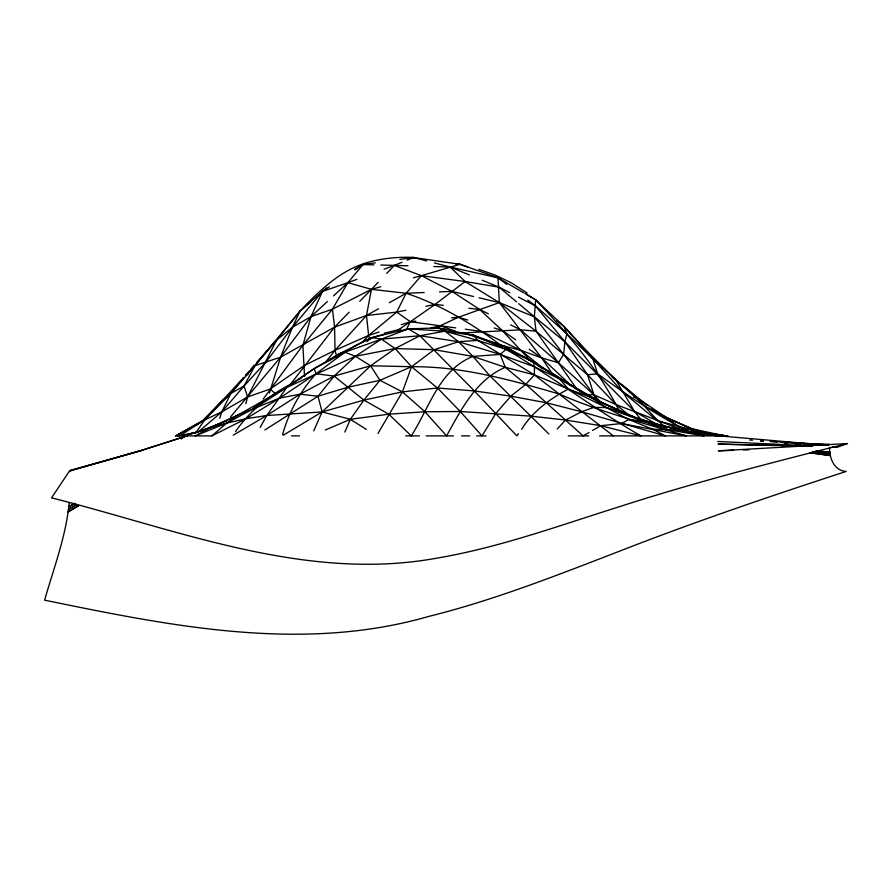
<?xml version="1.0" encoding="UTF-8"?>
<svg xmlns="http://www.w3.org/2000/svg" width="892" height="892" viewBox="0 0 892 892"><rect width="100%" height="100%" fill="white"/><g stroke="black" fill="none" stroke-linecap="round" stroke-linejoin="round"><path stroke-width="1.34" d="M525.176 293.468L535.668 299.79L534.341 316.772L536.036 331.188L577.447 389.871M69.242 502.631C66.019 536.215 53.81 567.97 44.6 600.16C170.037 625.894 301.864 652.911 428.249 616.55C493.187 600.45 555.571 575.875 617.866 551.825C693.028 522.411 769.462 496.409 846.196 471.433C833.875 470.708 829.37 457.875 829.482 447.36M378.141 282.34L371.451 289.32L366.5 315.5L368.608 335.459L369.779 339.06M269.451 393.026L280.59 357.168L292.442 327.241L300.047 311.04L311.308 301.15M245.835 403.686L247.597 396.973L276.62 340.108L300.047 311.04L326.595 287.77M219.789 418.225L221.751 411.914L230.827 393.495L243.706 377.606M282.563 434.627C288.863 412.015 300.236 391.187 315.98 373.77C336.83 358.539 357.547 340.142 383.437 334.6M185.692 435.006L195.738 432.631L183.005 435.887L226.724 423.12L246.025 418.749L266.775 415.505L322.101 411.937L363.914 400.095L402.403 391.878L437.448 388.009L474.321 390.919L510.826 396.16L546.339 402.771L581.629 411.758L665.421 435.887L652.431 429.085L628.682 419.519L606.448 407.588L579.61 390.15L533.07 361.717L506.11 349.329L477.722 340.41L458.51 341.681L434.226 349.686L411.58 366.723L402.403 391.878L377.952 433.479M344.836 432.062L350.355 419.307L363.914 400.095L379.947 380.304L411.58 366.723C462.089 366.233 511.161 380.059 559.262 394.052C600.338 412.037 643.689 423.12 686.494 435.887L621.546 423.544L600.773 425.696L565.573 420.043L531.13 416.163L460.25 411.491L424.96 411.769L388.778 414.189L350.355 419.307L325.301 430.011M313.75 430.847L322.101 411.937L370.593 365.787L395.1 348.549L419.887 335.738L444.963 331.177L474.053 335.448L504.259 346.375L533.07 361.717L559.942 379.078L590.27 397.141L642.909 421.18L666.001 429.375L704.078 435.887L642.909 421.18L606.448 407.588L568.427 389.035L534.408 374.908L505.262 367.303L472.95 356.41L434.226 349.686L395.1 348.549L355.417 356.298L286.856 387.362L237.528 415.282L220.291 423.377L200.622 431.171M362.029 342.561L368.608 335.459L396.695 312.1L406.139 293.278L421.325 275.661L460.049 264.3L467.91 267.098M406.585 329.092L410.376 321.711L435.162 304.417L465.089 281.526L498.974 287.135L509.923 292.754M197.901 432.341L221.751 411.914L244.029 386.002L255.012 365.631L300.047 311.04M260.141 427.491L266.775 415.505L286.856 387.362L314.162 368.641L339.261 353.801L371.786 337.533L408.402 328.925L437.883 327.888L445.989 329.561M263.218 399.047L302.901 345.249L332.437 309.178L347.847 282.686L363.022 264.567L375.298 262.861M195.961 432.665L204.759 419.753L243.639 377.55M240.617 382.077L243.772 377.662M518.475 433.702L516.892 435.887L474.321 390.919L419.887 335.738L408.402 328.925L404.344 329.65M521.642 429.308C532.602 411.413 550.108 398.702 568.427 389.035L590.27 397.141L633.744 417.177M289.008 386.225L334.578 327.119L349.129 312.2M325.725 362.107L335.035 350.3L366.5 315.5L378.509 308.766M264.891 429.955L318.009 396.238L334.121 376.089L355.417 356.298L381.408 339.138L408.402 328.925L444.963 331.177L477.722 340.41L534.408 374.908L613.361 435.887M235.499 431.605C250.529 409.562 271.581 393.684 295.185 381.754M337.566 355.863L339.261 353.801L345.572 351.426M230.504 416.954L280.59 357.168L311.018 316.615L327.386 301.541M380.639 286.8L371.451 289.32L332.437 309.178L311.018 316.615L292.442 327.241L276.62 340.108L230.827 393.495L204.759 419.753L179.66 435.887M245.445 375.521L248.98 371.406M250.752 369.355L254.287 365.241M256.929 362.152L276.687 339.729M203.175 420.099L221.272 401.478L230.827 393.495L244.029 386.002L265.939 362.052L292.442 327.241L322.469 291.416L329.427 286.811M557.244 428.963L565.573 420.043L581.629 411.758L593.715 407.421L606.448 407.588L666.993 427.825M245.512 375.554L255.012 365.631L280.59 357.168L334.578 327.119L366.5 315.5L396.695 312.1L405.983 310.249M386.749 273.365L394.387 265.392L402.036 262.248M359.799 301.262L371.451 289.32L406.139 293.278L424.179 292.52M303.012 307.852C320.551 289.844 339.216 271.893 363.568 263.686C379.713 258.457 396.695 256.785 413.598 257.398M333.519 295.888L347.847 282.686L356.889 279.33M273.721 342.628L276.62 340.108M196.619 424.971L202.228 421.069L175.635 435.887L211.85 435.887L226.724 423.12L237.528 415.282L279.675 398.066L300.013 394.208L318.009 396.238L347.334 387.384L379.947 380.304L402.403 391.878L424.96 411.769L446.591 435.887C461.142 409.618 476.083 379.736 505.262 367.303L525.778 384.329L583.1 435.887L588.988 432.497M211.85 435.887L246.025 418.749L279.675 398.066L315.98 373.77L334.121 376.089L363.914 400.095L388.778 414.189L411.268 435.887C429.453 407.811 439.02 369.912 472.95 356.41L500.156 354.414L506.11 349.329C552.226 376.491 594.529 409.305 640.969 435.887L600.773 425.696L592.522 430.457M367.036 341.558L371.786 337.533L381.408 339.138L419.887 335.738L458.51 341.681L500.156 354.414L534.453 366.768L559.942 379.078L605.735 404.622L633.61 417.077M181.355 438.652L184.544 436.043M185.603 435.385L181.109 438.797M286.053 387.674L314.162 368.641L344.847 352.206L381.408 339.138L395.1 348.549L411.58 366.723L437.448 388.009L460.25 411.491L481.981 435.887L495.907 413.386L510.826 396.16L525.778 384.329L534.408 374.908L534.453 366.768L533.07 361.717L527.651 359.409M203.075 420.634L221.751 411.914L247.597 396.973L270.265 389.001L304.484 365.397L335.035 350.3L368.608 335.459L379.044 332.025M397.754 330.296L410.376 321.711L415.884 321.198M354.916 269.942L363.022 264.567L368.363 263.887M328.836 360.636L339.261 353.801L344.847 352.206L355.417 356.298L370.593 365.787L379.947 380.304M286.856 387.362L257.342 406.607L226.724 423.12L195.248 435.887L210.088 427.714L237.528 415.282M245.735 375.811L248.065 374.328M253.584 407.276L262.984 401.322M298.675 379.657L300.994 378.253M283.299 435.185L322.101 411.937L350.355 419.307L366.333 429.398M233.191 435.185L266.775 415.505L300.013 394.208L334.121 376.089L370.593 365.787L411.58 366.723M354.804 269.206L363.022 264.567L373.938 264.857M621.546 423.544L628.682 419.519C655.954 422.106 682.001 431.806 709.251 434.805M389.325 302.7L406.139 293.278C440.358 304.54 471.489 323.462 500.312 344.814L502.508 346.308M175.635 435.887L204.759 419.753M733.603 450.315L718.316 450.828L847.4 443.547L839.049 446.602L832.559 446.959M435.407 327.955L458.488 317.229L499.308 302.611L534.341 316.772L564.892 341.77L634.424 411.312L641.147 419.864M407.142 260.152L413.509 257.532L460.049 264.3L499.799 278.427M199.54 431.527L226.657 420.901M384.051 269.239L394.387 265.392L408.001 265.783M401.244 324.721L410.376 321.711L455.678 327.877M141.638 450.36L187.231 435.775L141.638 450.36L69.543 470.92L51.535 497.859C176.661 529.324 304.618 582.03 435.976 558.314C499.096 547.677 559.429 525.522 620.286 506.422C695.069 482.26 771.223 462.703 847.4 443.547M384.051 333.24L400.865 329.126M70.49 470.363L141.761 450.427L69.543 470.92L70.892 470.786M413.453 277.825L421.325 275.661L465.089 281.526L499.308 302.611L536.036 331.188L587.572 374.752L616.194 404.622L628.726 415.048M431.048 327.922L440.492 325.792L455.622 331.267M425.874 306.279L435.162 304.417L443.257 305.343M177.631 435.887L198.247 432.029M406.897 258.502L413.509 257.532L426.61 260.921M399.872 259.438L413.509 257.532L415.917 258.468M451.608 317.864L458.488 317.229L467.743 320.027M527.763 300.08L535.468 305.856L564.892 341.77L587.572 374.752L597.651 373.837C627.121 395.022 657.293 415.973 689.884 432.018M461.989 332.995L520.56 329.817L536.036 331.188M433.847 328.156L437.883 327.888L474.053 335.448L506.11 349.329L504.259 346.375L466.248 333.731M439.455 291.885L451.943 291.372L473.596 296.512M743.337 449.992L748.901 449.802M832.325 447.015L837.878 446.825L832.37 446.702M784.86 444.617L787.703 444.606M807.204 444.539L829.504 444.472L805.811 444.026M291.472 435.887L299.489 435.887M405.715 435.887L419.418 435.887M426.209 435.887L453.392 435.887M461.565 435.887L469.727 435.887M476.54 435.887L486.006 435.887M568.282 435.887L588.608 435.887M599.602 435.887L727.883 435.887L716.934 435.207M784.915 443.625L787.703 443.681M652.431 429.085L680.172 430.58L718.049 435.887L680.172 430.58L640.043 419.374L666.971 427.837M784.313 443.826L787.078 443.893M795.363 444.071L800.893 444.194M803.647 444.261L828.512 444.807L770.465 441.272M811.709 446.234L718.015 444.093L775.973 445.543M781.492 445.677L811.854 446.435M380.75 265.036L394.387 265.392L421.325 275.661L451.943 291.372L479.695 309.491L488.37 313.794M433.858 266.541L450.192 267.009L498.004 277.825L523.905 292.922M585.944 394.565L593.905 394.81L616.194 404.622L688.067 432.085M456.024 264.166L460.049 264.3M717.815 441.473L812.088 445.911M832.559 446.892L835.325 447.026L832.715 446.602M713.266 435.151L727.883 435.887M711.961 435.095L726.958 435.887L691.623 432.074L675.133 429.375M749.737 440.035L752.502 440.191M760.798 440.693L763.563 440.86M708.727 434.694L711.459 434.861M760.553 440.916L763.296 441.105M770.164 441.551L777.032 441.997M781.158 442.276L827.876 445.331L716.8 435.686M816.414 451.698L830.039 452.924L815.054 451.508M468.902 308.264L479.695 309.491L502.151 330.408L530.93 361.227M812.545 452.5L830.307 454.686L812.545 452.467M465.345 329.204L481.903 331.478L520.895 350.389L541.6 357.848L558.414 362.754L593.905 394.81L601.42 403.028M809.947 452.757L830.474 455.578L809.936 452.757M725.776 435.887L698.414 431.639L657.092 420.667L622.393 391.677L564.056 326.517L535.668 299.79L526.258 294.293M723.646 435.675L698.414 431.639L662.6 415.862M633.666 397.274L637.178 397.91L667.049 417.958L678.957 427.034L712.273 434.939M661.752 415.427L690.341 428.428L723.635 435.608M495.16 343.676L520.895 350.389L543.54 368.63M479.015 297.794L499.308 302.611L541.6 357.848L552.326 373.67M712.44 434.984L698.414 431.639L667.049 417.958L645.206 406.25L592.846 358.918L566.899 333.764L535.468 305.856L518.442 297.114M434.471 262.95L450.192 267.009L469.448 274.959M371.451 289.32L347.847 282.686L322.469 291.416L311.018 316.615L302.901 345.249L304.529 376.469M690.341 428.428L700.521 431.416M492.384 342.472L502.664 346.241M494.213 328.011L502.151 330.408L515.676 339.819M691.623 432.074L697.778 434.003M478.948 269.339L495.138 275.082L511.25 282.775L527.228 293.044M474.143 336.05L470.307 334.567L474.053 335.448L477.722 340.41M482.282 280.255L498.974 287.135L516.658 301.953M437.883 327.888L444.963 331.177L458.51 341.681L472.95 356.41L489.875 375.822L548.803 433.913M600.807 402.247L605.735 404.622M510.659 324.889L520.56 329.817L558.414 362.754L563.655 354.392L564.892 341.77L566.899 333.764L564.056 326.517L556.575 320.395M504.259 346.375L524.24 357.302M526.592 358.584L557.511 376.636L571.148 385.578M657.917 424.971L634.424 411.312L615.703 379.613L587.839 352.139L564.056 326.517M573.422 387.061L576.823 389.291M579.098 390.785L581.372 392.279M612.269 377.349L647.124 405.28M532.468 361.795L534.698 363.323M536.928 364.839L542.503 368.641M529.201 349.229L541.6 357.848L571.616 385.968M396.695 312.1L410.376 321.711M651.539 408.558L654.851 411.022M506.823 284.425L498.004 277.825L499.308 302.611M664.718 426.588C647.882 412.84 636.598 393.116 617.242 381.854M518.731 303.693L534.341 316.772L563.655 354.392L593.905 394.81L595.644 398.546M579.61 390.15L584.784 394.509M579.633 345.07L581.684 346.843M585.788 350.378L596.971 362.119M270.265 389.001L275.16 393.64M450.192 267.009L465.089 281.526M557.511 376.636L568.427 389.035M535.668 299.79C567.669 333.374 598.242 369.232 619.249 410.877M587.839 352.139L592.846 358.918L597.651 373.837M500.156 354.414L505.262 367.303M314.162 368.641L315.98 373.77M244.029 386.002L247.597 396.973M587.572 374.752L593.905 394.81M336.752 356.688L335.035 350.3L334.578 327.119L332.437 309.178M318.009 396.238L322.101 411.937M78.853 505.552L68.06 511.93L78.853 505.552M76.913 504.526L68.428 509.254L76.913 504.56M74.906 503.4L68.773 506.589L74.906 503.445M829.917 452.077L816.046 451.051L829.917 452.077M830.162 453.805L812.422 451.898L830.162 453.805"/></g></svg>
